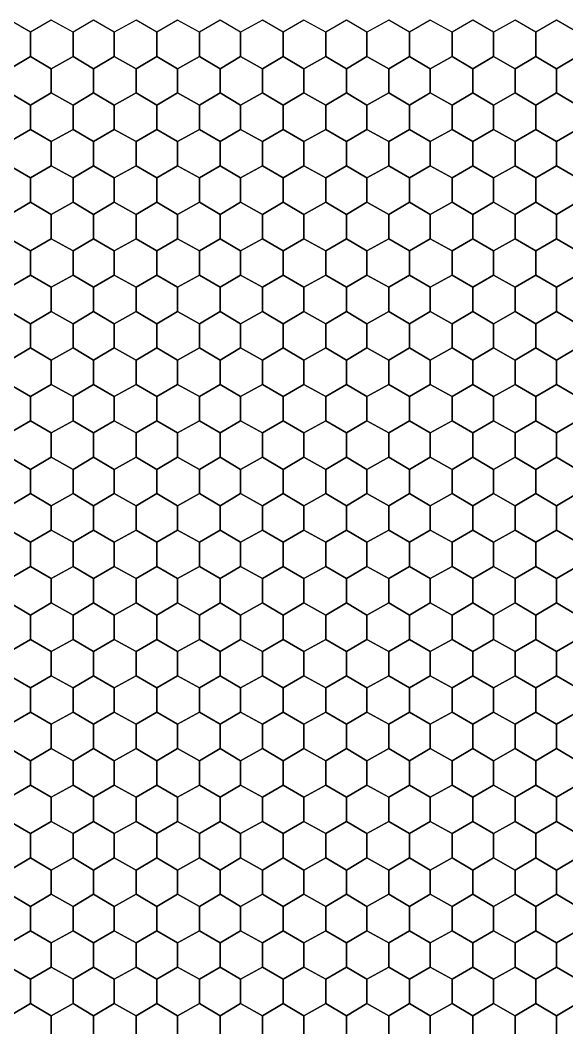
# Model space of a CAD drawing. Header units: metres. Extents: x -17 to 3602, y -20 to 1610.
# Drawn here: x 892 to 1342, y 780 to 1610 of the extents above; entities that cross this region are included whole.
import ezdxf

# ---------------------------------------------------------------- set-up
doc = ezdxf.new("R2010")
doc.units = ezdxf.units.M

msp = doc.modelspace()

# ---------------------------------------------------------------- linework, layer by layer
for points in [[(900, 1580), (900, 1600), (883, 1610), (866, 1600), (866, 1580), (883, 1570)], [(935, 1580), (935, 1600), (917, 1610), (900, 1600), (900, 1580), (917, 1570)], [(969, 1580), (969, 1600), (952, 1610), (935, 1600), (935, 1580), (952, 1570)], [(1004, 1580), (1004, 1600), (987, 1610), (969, 1600), (969, 1580), (987, 1570)], [(1039, 1580), (1039, 1600), (1021, 1610), (1004, 1600), (1004, 1580), (1021, 1570)], [(1073, 1580), (1073, 1600), (1056, 1610), (1039, 1600), (1039, 1580), (1056, 1570)], [(1108, 1580), (1108, 1600), (1091, 1610), (1073, 1600), (1073, 1580), (1091, 1570)], [(1143, 1580), (1143, 1600), (1125, 1610), (1108, 1600), (1108, 1580), (1125, 1570)], [(1177, 1580), (1177, 1600), (1160, 1610), (1143, 1600), (1143, 1580), (1160, 1570)], [(1212, 1580), (1212, 1600), (1195, 1610), (1177, 1600), (1177, 1580), (1195, 1570)], [(1247, 1580), (1247, 1600), (1229, 1610), (1212, 1600), (1212, 1580), (1229, 1570)], [(1281, 1580), (1281, 1600), (1264, 1610), (1247, 1600), (1247, 1580), (1264, 1570)], [(1316, 1580), (1316, 1600), (1299, 1610), (1281, 1600), (1281, 1580), (1299, 1570)], [(1350, 1580), (1350, 1600), (1333, 1610), (1316, 1600), (1316, 1580), (1333, 1570)], [(917, 1550), (917, 1570), (900, 1580), (883, 1570), (883, 1550), (900, 1540)], [(952, 1550), (952, 1570), (935, 1580), (917, 1570), (917, 1550), (935, 1540)], [(987, 1550), (987, 1570), (969, 1580), (952, 1570), (952, 1550), (969, 1540)], [(1021, 1550), (1021, 1570), (1004, 1580), (987, 1570), (987, 1550), (1004, 1540)], [(1056, 1550), (1056, 1570), (1039, 1580), (1021, 1570), (1021, 1550), (1039, 1540)], [(1091, 1550), (1091, 1570), (1073, 1580), (1056, 1570), (1056, 1550), (1073, 1540)], [(1125, 1550), (1125, 1570), (1108, 1580), (1091, 1570), (1091, 1550), (1108, 1540)], [(1160, 1550), (1160, 1570), (1143, 1580), (1125, 1570), (1125, 1550), (1143, 1540)], [(1195, 1550), (1195, 1570), (1177, 1580), (1160, 1570), (1160, 1550), (1177, 1540)], [(1229, 1550), (1229, 1570), (1212, 1580), (1195, 1570), (1195, 1550), (1212, 1540)], [(1264, 1550), (1264, 1570), (1247, 1580), (1229, 1570), (1229, 1550), (1247, 1540)], [(1299, 1550), (1299, 1570), (1281, 1580), (1264, 1570), (1264, 1550), (1281, 1540)], [(1333, 1550), (1333, 1570), (1316, 1580), (1299, 1570), (1299, 1550), (1316, 1540)], [(1368, 1550), (1368, 1570), (1350, 1580), (1333, 1570), (1333, 1550), (1350, 1540)], [(900, 1520), (900, 1540), (883, 1550), (866, 1540), (866, 1520), (883, 1510)], [(935, 1520), (935, 1540), (917, 1550), (900, 1540), (900, 1520), (917, 1510)], [(969, 1520), (969, 1540), (952, 1550), (935, 1540), (935, 1520), (952, 1510)], [(1004, 1520), (1004, 1540), (987, 1550), (969, 1540), (969, 1520), (987, 1510)], [(1039, 1520), (1039, 1540), (1021, 1550), (1004, 1540), (1004, 1520), (1021, 1510)], [(1073, 1520), (1073, 1540), (1056, 1550), (1039, 1540), (1039, 1520), (1056, 1510)], [(1108, 1520), (1108, 1540), (1091, 1550), (1073, 1540), (1073, 1520), (1091, 1510)], [(1143, 1520), (1143, 1540), (1125, 1550), (1108, 1540), (1108, 1520), (1125, 1510)], [(1177, 1520), (1177, 1540), (1160, 1550), (1143, 1540), (1143, 1520), (1160, 1510)], [(1212, 1520), (1212, 1540), (1195, 1550), (1177, 1540), (1177, 1520), (1195, 1510)], [(1247, 1520), (1247, 1540), (1229, 1550), (1212, 1540), (1212, 1520), (1229, 1510)], [(1281, 1520), (1281, 1540), (1264, 1550), (1247, 1540), (1247, 1520), (1264, 1510)], [(1316, 1520), (1316, 1540), (1299, 1550), (1281, 1540), (1281, 1520), (1299, 1510)], [(1350, 1520), (1350, 1540), (1333, 1550), (1316, 1540), (1316, 1520), (1333, 1510)], [(917, 1490), (917, 1510), (900, 1520), (883, 1510), (883, 1490), (900, 1480)], [(952, 1490), (952, 1510), (935, 1520), (917, 1510), (917, 1490), (935, 1480)], [(987, 1490), (987, 1510), (969, 1520), (952, 1510), (952, 1490), (969, 1480)], [(1021, 1490), (1021, 1510), (1004, 1520), (987, 1510), (987, 1490), (1004, 1480)], [(1056, 1490), (1056, 1510), (1039, 1520), (1021, 1510), (1021, 1490), (1039, 1480)], [(1091, 1490), (1091, 1510), (1073, 1520), (1056, 1510), (1056, 1490), (1073, 1480)], [(1125, 1490), (1125, 1510), (1108, 1520), (1091, 1510), (1091, 1490), (1108, 1480)], [(1160, 1490), (1160, 1510), (1143, 1520), (1125, 1510), (1125, 1490), (1143, 1480)], [(1195, 1490), (1195, 1510), (1177, 1520), (1160, 1510), (1160, 1490), (1177, 1480)], [(1229, 1490), (1229, 1510), (1212, 1520), (1195, 1510), (1195, 1490), (1212, 1480)], [(1264, 1490), (1264, 1510), (1247, 1520), (1229, 1510), (1229, 1490), (1247, 1480)], [(1299, 1490), (1299, 1510), (1281, 1520), (1264, 1510), (1264, 1490), (1281, 1480)], [(1333, 1490), (1333, 1510), (1316, 1520), (1299, 1510), (1299, 1490), (1316, 1480)], [(1368, 1490), (1368, 1510), (1350, 1520), (1333, 1510), (1333, 1490), (1350, 1480)], [(900, 1460), (900, 1480), (883, 1490), (866, 1480), (866, 1460), (883, 1450)], [(935, 1460), (935, 1480), (917, 1490), (900, 1480), (900, 1460), (917, 1450)], [(969, 1460), (969, 1480), (952, 1490), (935, 1480), (935, 1460), (952, 1450)], [(1004, 1460), (1004, 1480), (987, 1490), (969, 1480), (969, 1460), (987, 1450)], [(1039, 1460), (1039, 1480), (1021, 1490), (1004, 1480), (1004, 1460), (1021, 1450)], [(1073, 1460), (1073, 1480), (1056, 1490), (1039, 1480), (1039, 1460), (1056, 1450)], [(1108, 1460), (1108, 1480), (1091, 1490), (1073, 1480), (1073, 1460), (1091, 1450)], [(1143, 1460), (1143, 1480), (1125, 1490), (1108, 1480), (1108, 1460), (1125, 1450)], [(1177, 1460), (1177, 1480), (1160, 1490), (1143, 1480), (1143, 1460), (1160, 1450)], [(1212, 1460), (1212, 1480), (1195, 1490), (1177, 1480), (1177, 1460), (1195, 1450)], [(1247, 1460), (1247, 1480), (1229, 1490), (1212, 1480), (1212, 1460), (1229, 1450)], [(1281, 1460), (1281, 1480), (1264, 1490), (1247, 1480), (1247, 1460), (1264, 1450)], [(1316, 1460), (1316, 1480), (1299, 1490), (1281, 1480), (1281, 1460), (1299, 1450)], [(1350, 1460), (1350, 1480), (1333, 1490), (1316, 1480), (1316, 1460), (1333, 1450)], [(917, 1430), (917, 1450), (900, 1460), (883, 1450), (883, 1430), (900, 1420)], [(952, 1430), (952, 1450), (935, 1460), (917, 1450), (917, 1430), (935, 1420)], [(987, 1430), (987, 1450), (969, 1460), (952, 1450), (952, 1430), (969, 1420)], [(1021, 1430), (1021, 1450), (1004, 1460), (987, 1450), (987, 1430), (1004, 1420)], [(1056, 1430), (1056, 1450), (1039, 1460), (1021, 1450), (1021, 1430), (1039, 1420)], [(1091, 1430), (1091, 1450), (1073, 1460), (1056, 1450), (1056, 1430), (1073, 1420)], [(1125, 1430), (1125, 1450), (1108, 1460), (1091, 1450), (1091, 1430), (1108, 1420)], [(1160, 1430), (1160, 1450), (1143, 1460), (1125, 1450), (1125, 1430), (1143, 1420)], [(1195, 1430), (1195, 1450), (1177, 1460), (1160, 1450), (1160, 1430), (1177, 1420)], [(1229, 1430), (1229, 1450), (1212, 1460), (1195, 1450), (1195, 1430), (1212, 1420)], [(1264, 1430), (1264, 1450), (1247, 1460), (1229, 1450), (1229, 1430), (1247, 1420)], [(1299, 1430), (1299, 1450), (1281, 1460), (1264, 1450), (1264, 1430), (1281, 1420)], [(1333, 1430), (1333, 1450), (1316, 1460), (1299, 1450), (1299, 1430), (1316, 1420)], [(1368, 1430), (1368, 1450), (1350, 1460), (1333, 1450), (1333, 1430), (1350, 1420)], [(900, 1400), (900, 1420), (883, 1430), (866, 1420), (866, 1400), (883, 1390)], [(935, 1400), (935, 1420), (917, 1430), (900, 1420), (900, 1400), (917, 1390)], [(969, 1400), (969, 1420), (952, 1430), (935, 1420), (935, 1400), (952, 1390)], [(1004, 1400), (1004, 1420), (987, 1430), (969, 1420), (969, 1400), (987, 1390)], [(1039, 1400), (1039, 1420), (1021, 1430), (1004, 1420), (1004, 1400), (1021, 1390)], [(1073, 1400), (1073, 1420), (1056, 1430), (1039, 1420), (1039, 1400), (1056, 1390)], [(1108, 1400), (1108, 1420), (1091, 1430), (1073, 1420), (1073, 1400), (1091, 1390)], [(1143, 1400), (1143, 1420), (1125, 1430), (1108, 1420), (1108, 1400), (1125, 1390)], [(1177, 1400), (1177, 1420), (1160, 1430), (1143, 1420), (1143, 1400), (1160, 1390)], [(1212, 1400), (1212, 1420), (1195, 1430), (1177, 1420), (1177, 1400), (1195, 1390)], [(1247, 1400), (1247, 1420), (1229, 1430), (1212, 1420), (1212, 1400), (1229, 1390)], [(1281, 1400), (1281, 1420), (1264, 1430), (1247, 1420), (1247, 1400), (1264, 1390)], [(1316, 1400), (1316, 1420), (1299, 1430), (1281, 1420), (1281, 1400), (1299, 1390)], [(1350, 1400), (1350, 1420), (1333, 1430), (1316, 1420), (1316, 1400), (1333, 1390)], [(917, 1370), (917, 1390), (900, 1400), (883, 1390), (883, 1370), (900, 1360)], [(952, 1370), (952, 1390), (935, 1400), (917, 1390), (917, 1370), (935, 1360)], [(987, 1370), (987, 1390), (969, 1400), (952, 1390), (952, 1370), (969, 1360)], [(1021, 1370), (1021, 1390), (1004, 1400), (987, 1390), (987, 1370), (1004, 1360)], [(1056, 1370), (1056, 1390), (1039, 1400), (1021, 1390), (1021, 1370), (1039, 1360)], [(1091, 1370), (1091, 1390), (1073, 1400), (1056, 1390), (1056, 1370), (1073, 1360)], [(1125, 1370), (1125, 1390), (1108, 1400), (1091, 1390), (1091, 1370), (1108, 1360)], [(1160, 1370), (1160, 1390), (1143, 1400), (1125, 1390), (1125, 1370), (1143, 1360)], [(1195, 1370), (1195, 1390), (1177, 1400), (1160, 1390), (1160, 1370), (1177, 1360)], [(1229, 1370), (1229, 1390), (1212, 1400), (1195, 1390), (1195, 1370), (1212, 1360)], [(1264, 1370), (1264, 1390), (1247, 1400), (1229, 1390), (1229, 1370), (1247, 1360)], [(1299, 1370), (1299, 1390), (1281, 1400), (1264, 1390), (1264, 1370), (1281, 1360)], [(1333, 1370), (1333, 1390), (1316, 1400), (1299, 1390), (1299, 1370), (1316, 1360)], [(1368, 1370), (1368, 1390), (1350, 1400), (1333, 1390), (1333, 1370), (1350, 1360)], [(900, 1340), (900, 1360), (883, 1370), (866, 1360), (866, 1340), (883, 1330)], [(935, 1340), (935, 1360), (917, 1370), (900, 1360), (900, 1340), (917, 1330)], [(969, 1340), (969, 1360), (952, 1370), (935, 1360), (935, 1340), (952, 1330)], [(1004, 1340), (1004, 1360), (987, 1370), (969, 1360), (969, 1340), (987, 1330)], [(1039, 1340), (1039, 1360), (1021, 1370), (1004, 1360), (1004, 1340), (1021, 1330)], [(1073, 1340), (1073, 1360), (1056, 1370), (1039, 1360), (1039, 1340), (1056, 1330)], [(1108, 1340), (1108, 1360), (1091, 1370), (1073, 1360), (1073, 1340), (1091, 1330)], [(1143, 1340), (1143, 1360), (1125, 1370), (1108, 1360), (1108, 1340), (1125, 1330)], [(1177, 1340), (1177, 1360), (1160, 1370), (1143, 1360), (1143, 1340), (1160, 1330)], [(1212, 1340), (1212, 1360), (1195, 1370), (1177, 1360), (1177, 1340), (1195, 1330)], [(1247, 1340), (1247, 1360), (1229, 1370), (1212, 1360), (1212, 1340), (1229, 1330)], [(1281, 1340), (1281, 1360), (1264, 1370), (1247, 1360), (1247, 1340), (1264, 1330)], [(1316, 1340), (1316, 1360), (1299, 1370), (1281, 1360), (1281, 1340), (1299, 1330)], [(1350, 1340), (1350, 1360), (1333, 1370), (1316, 1360), (1316, 1340), (1333, 1330)], [(917, 1310), (917, 1330), (900, 1340), (883, 1330), (883, 1310), (900, 1300)], [(952, 1310), (952, 1330), (935, 1340), (917, 1330), (917, 1310), (935, 1300)], [(987, 1310), (987, 1330), (969, 1340), (952, 1330), (952, 1310), (969, 1300)], [(1021, 1310), (1021, 1330), (1004, 1340), (987, 1330), (987, 1310), (1004, 1300)], [(1056, 1310), (1056, 1330), (1039, 1340), (1021, 1330), (1021, 1310), (1039, 1300)], [(1091, 1310), (1091, 1330), (1073, 1340), (1056, 1330), (1056, 1310), (1073, 1300)], [(1125, 1310), (1125, 1330), (1108, 1340), (1091, 1330), (1091, 1310), (1108, 1300)], [(1160, 1310), (1160, 1330), (1143, 1340), (1125, 1330), (1125, 1310), (1143, 1300)], [(1195, 1310), (1195, 1330), (1177, 1340), (1160, 1330), (1160, 1310), (1177, 1300)], [(1229, 1310), (1229, 1330), (1212, 1340), (1195, 1330), (1195, 1310), (1212, 1300)], [(1264, 1310), (1264, 1330), (1247, 1340), (1229, 1330), (1229, 1310), (1247, 1300)], [(1299, 1310), (1299, 1330), (1281, 1340), (1264, 1330), (1264, 1310), (1281, 1300)], [(1333, 1310), (1333, 1330), (1316, 1340), (1299, 1330), (1299, 1310), (1316, 1300)], [(1368, 1310), (1368, 1330), (1350, 1340), (1333, 1330), (1333, 1310), (1350, 1300)], [(900, 1280), (900, 1300), (883, 1310), (866, 1300), (866, 1280), (883, 1270)], [(935, 1280), (935, 1300), (917, 1310), (900, 1300), (900, 1280), (917, 1270)], [(969, 1280), (969, 1300), (952, 1310), (935, 1300), (935, 1280), (952, 1270)], [(1004, 1280), (1004, 1300), (987, 1310), (969, 1300), (969, 1280), (987, 1270)], [(1039, 1280), (1039, 1300), (1021, 1310), (1004, 1300), (1004, 1280), (1021, 1270)], [(1073, 1280), (1073, 1300), (1056, 1310), (1039, 1300), (1039, 1280), (1056, 1270)], [(1108, 1280), (1108, 1300), (1091, 1310), (1073, 1300), (1073, 1280), (1091, 1270)], [(1143, 1280), (1143, 1300), (1125, 1310), (1108, 1300), (1108, 1280), (1125, 1270)], [(1177, 1280), (1177, 1300), (1160, 1310), (1143, 1300), (1143, 1280), (1160, 1270)], [(1212, 1280), (1212, 1300), (1195, 1310), (1177, 1300), (1177, 1280), (1195, 1270)], [(1247, 1280), (1247, 1300), (1229, 1310), (1212, 1300), (1212, 1280), (1229, 1270)], [(1281, 1280), (1281, 1300), (1264, 1310), (1247, 1300), (1247, 1280), (1264, 1270)], [(1316, 1280), (1316, 1300), (1299, 1310), (1281, 1300), (1281, 1280), (1299, 1270)], [(1350, 1280), (1350, 1300), (1333, 1310), (1316, 1300), (1316, 1280), (1333, 1270)], [(917, 1250), (917, 1270), (900, 1280), (883, 1270), (883, 1250), (900, 1240)], [(952, 1250), (952, 1270), (935, 1280), (917, 1270), (917, 1250), (935, 1240)], [(987, 1250), (987, 1270), (969, 1280), (952, 1270), (952, 1250), (969, 1240)], [(1021, 1250), (1021, 1270), (1004, 1280), (987, 1270), (987, 1250), (1004, 1240)], [(1056, 1250), (1056, 1270), (1039, 1280), (1021, 1270), (1021, 1250), (1039, 1240)], [(1091, 1250), (1091, 1270), (1073, 1280), (1056, 1270), (1056, 1250), (1073, 1240)], [(1125, 1250), (1125, 1270), (1108, 1280), (1091, 1270), (1091, 1250), (1108, 1240)], [(1160, 1250), (1160, 1270), (1143, 1280), (1125, 1270), (1125, 1250), (1143, 1240)], [(1195, 1250), (1195, 1270), (1177, 1280), (1160, 1270), (1160, 1250), (1177, 1240)], [(1229, 1250), (1229, 1270), (1212, 1280), (1195, 1270), (1195, 1250), (1212, 1240)], [(1264, 1250), (1264, 1270), (1247, 1280), (1229, 1270), (1229, 1250), (1247, 1240)], [(1299, 1250), (1299, 1270), (1281, 1280), (1264, 1270), (1264, 1250), (1281, 1240)], [(1333, 1250), (1333, 1270), (1316, 1280), (1299, 1270), (1299, 1250), (1316, 1240)], [(1368, 1250), (1368, 1270), (1350, 1280), (1333, 1270), (1333, 1250), (1350, 1240)], [(900, 1220), (900, 1240), (883, 1250), (866, 1240), (866, 1220), (883, 1210)], [(935, 1220), (935, 1240), (917, 1250), (900, 1240), (900, 1220), (917, 1210)], [(969, 1220), (969, 1240), (952, 1250), (935, 1240), (935, 1220), (952, 1210)], [(1004, 1220), (1004, 1240), (987, 1250), (969, 1240), (969, 1220), (987, 1210)], [(1039, 1220), (1039, 1240), (1021, 1250), (1004, 1240), (1004, 1220), (1021, 1210)], [(1073, 1220), (1073, 1240), (1056, 1250), (1039, 1240), (1039, 1220), (1056, 1210)], [(1108, 1220), (1108, 1240), (1091, 1250), (1073, 1240), (1073, 1220), (1091, 1210)], [(1143, 1220), (1143, 1240), (1125, 1250), (1108, 1240), (1108, 1220), (1125, 1210)], [(1177, 1220), (1177, 1240), (1160, 1250), (1143, 1240), (1143, 1220), (1160, 1210)], [(1212, 1220), (1212, 1240), (1195, 1250), (1177, 1240), (1177, 1220), (1195, 1210)], [(1247, 1220), (1247, 1240), (1229, 1250), (1212, 1240), (1212, 1220), (1229, 1210)], [(1281, 1220), (1281, 1240), (1264, 1250), (1247, 1240), (1247, 1220), (1264, 1210)], [(1316, 1220), (1316, 1240), (1299, 1250), (1281, 1240), (1281, 1220), (1299, 1210)], [(1350, 1220), (1350, 1240), (1333, 1250), (1316, 1240), (1316, 1220), (1333, 1210)], [(917, 1190), (917, 1210), (900, 1220), (883, 1210), (883, 1190), (900, 1180)], [(952, 1190), (952, 1210), (935, 1220), (917, 1210), (917, 1190), (935, 1180)], [(987, 1190), (987, 1210), (969, 1220), (952, 1210), (952, 1190), (969, 1180)], [(1021, 1190), (1021, 1210), (1004, 1220), (987, 1210), (987, 1190), (1004, 1180)], [(1056, 1190), (1056, 1210), (1039, 1220), (1021, 1210), (1021, 1190), (1039, 1180)], [(1091, 1190), (1091, 1210), (1073, 1220), (1056, 1210), (1056, 1190), (1073, 1180)], [(1125, 1190), (1125, 1210), (1108, 1220), (1091, 1210), (1091, 1190), (1108, 1180)], [(1160, 1190), (1160, 1210), (1143, 1220), (1125, 1210), (1125, 1190), (1143, 1180)], [(1195, 1190), (1195, 1210), (1177, 1220), (1160, 1210), (1160, 1190), (1177, 1180)], [(1229, 1190), (1229, 1210), (1212, 1220), (1195, 1210), (1195, 1190), (1212, 1180)], [(1264, 1190), (1264, 1210), (1247, 1220), (1229, 1210), (1229, 1190), (1247, 1180)], [(1299, 1190), (1299, 1210), (1281, 1220), (1264, 1210), (1264, 1190), (1281, 1180)], [(1333, 1190), (1333, 1210), (1316, 1220), (1299, 1210), (1299, 1190), (1316, 1180)], [(1368, 1190), (1368, 1210), (1350, 1220), (1333, 1210), (1333, 1190), (1350, 1180)], [(900, 1160), (900, 1180), (883, 1190), (866, 1180), (866, 1160), (883, 1150)], [(935, 1160), (935, 1180), (917, 1190), (900, 1180), (900, 1160), (917, 1150)], [(969, 1160), (969, 1180), (952, 1190), (935, 1180), (935, 1160), (952, 1150)], [(1004, 1160), (1004, 1180), (987, 1190), (969, 1180), (969, 1160), (987, 1150)], [(1039, 1160), (1039, 1180), (1021, 1190), (1004, 1180), (1004, 1160), (1021, 1150)], [(1073, 1160), (1073, 1180), (1056, 1190), (1039, 1180), (1039, 1160), (1056, 1150)], [(1108, 1160), (1108, 1180), (1091, 1190), (1073, 1180), (1073, 1160), (1091, 1150)], [(1143, 1160), (1143, 1180), (1125, 1190), (1108, 1180), (1108, 1160), (1125, 1150)], [(1177, 1160), (1177, 1180), (1160, 1190), (1143, 1180), (1143, 1160), (1160, 1150)], [(1212, 1160), (1212, 1180), (1195, 1190), (1177, 1180), (1177, 1160), (1195, 1150)], [(1247, 1160), (1247, 1180), (1229, 1190), (1212, 1180), (1212, 1160), (1229, 1150)], [(1281, 1160), (1281, 1180), (1264, 1190), (1247, 1180), (1247, 1160), (1264, 1150)], [(1316, 1160), (1316, 1180), (1299, 1190), (1281, 1180), (1281, 1160), (1299, 1150)], [(1350, 1160), (1350, 1180), (1333, 1190), (1316, 1180), (1316, 1160), (1333, 1150)], [(917, 1130), (917, 1150), (900, 1160), (883, 1150), (883, 1130), (900, 1120)], [(952, 1130), (952, 1150), (935, 1160), (917, 1150), (917, 1130), (935, 1120)], [(987, 1130), (987, 1150), (969, 1160), (952, 1150), (952, 1130), (969, 1120)], [(1021, 1130), (1021, 1150), (1004, 1160), (987, 1150), (987, 1130), (1004, 1120)], [(1056, 1130), (1056, 1150), (1039, 1160), (1021, 1150), (1021, 1130), (1039, 1120)], [(1091, 1130), (1091, 1150), (1073, 1160), (1056, 1150), (1056, 1130), (1073, 1120)], [(1125, 1130), (1125, 1150), (1108, 1160), (1091, 1150), (1091, 1130), (1108, 1120)], [(1160, 1130), (1160, 1150), (1143, 1160), (1125, 1150), (1125, 1130), (1143, 1120)], [(1195, 1130), (1195, 1150), (1177, 1160), (1160, 1150), (1160, 1130), (1177, 1120)], [(1229, 1130), (1229, 1150), (1212, 1160), (1195, 1150), (1195, 1130), (1212, 1120)], [(1264, 1130), (1264, 1150), (1247, 1160), (1229, 1150), (1229, 1130), (1247, 1120)], [(1299, 1130), (1299, 1150), (1281, 1160), (1264, 1150), (1264, 1130), (1281, 1120)], [(1333, 1130), (1333, 1150), (1316, 1160), (1299, 1150), (1299, 1130), (1316, 1120)], [(1368, 1130), (1368, 1150), (1350, 1160), (1333, 1150), (1333, 1130), (1350, 1120)], [(900, 1100), (900, 1120), (883, 1130), (866, 1120), (866, 1100), (883, 1090)], [(935, 1100), (935, 1120), (917, 1130), (900, 1120), (900, 1100), (917, 1090)], [(969, 1100), (969, 1120), (952, 1130), (935, 1120), (935, 1100), (952, 1090)], [(1004, 1100), (1004, 1120), (987, 1130), (969, 1120), (969, 1100), (987, 1090)], [(1039, 1100), (1039, 1120), (1021, 1130), (1004, 1120), (1004, 1100), (1021, 1090)], [(1073, 1100), (1073, 1120), (1056, 1130), (1039, 1120), (1039, 1100), (1056, 1090)], [(1108, 1100), (1108, 1120), (1091, 1130), (1073, 1120), (1073, 1100), (1091, 1090)], [(1143, 1100), (1143, 1120), (1125, 1130), (1108, 1120), (1108, 1100), (1125, 1090)], [(1177, 1100), (1177, 1120), (1160, 1130), (1143, 1120), (1143, 1100), (1160, 1090)], [(1212, 1100), (1212, 1120), (1195, 1130), (1177, 1120), (1177, 1100), (1195, 1090)], [(1247, 1100), (1247, 1120), (1229, 1130), (1212, 1120), (1212, 1100), (1229, 1090)], [(1281, 1100), (1281, 1120), (1264, 1130), (1247, 1120), (1247, 1100), (1264, 1090)], [(1316, 1100), (1316, 1120), (1299, 1130), (1281, 1120), (1281, 1100), (1299, 1090)], [(1350, 1100), (1350, 1120), (1333, 1130), (1316, 1120), (1316, 1100), (1333, 1090)], [(917, 1070), (917, 1090), (900, 1100), (883, 1090), (883, 1070), (900, 1060)], [(952, 1070), (952, 1090), (935, 1100), (917, 1090), (917, 1070), (935, 1060)], [(987, 1070), (987, 1090), (969, 1100), (952, 1090), (952, 1070), (969, 1060)], [(1021, 1070), (1021, 1090), (1004, 1100), (987, 1090), (987, 1070), (1004, 1060)], [(1056, 1070), (1056, 1090), (1039, 1100), (1021, 1090), (1021, 1070), (1039, 1060)], [(1091, 1070), (1091, 1090), (1073, 1100), (1056, 1090), (1056, 1070), (1073, 1060)], [(1125, 1070), (1125, 1090), (1108, 1100), (1091, 1090), (1091, 1070), (1108, 1060)], [(1160, 1070), (1160, 1090), (1143, 1100), (1125, 1090), (1125, 1070), (1143, 1060)], [(1195, 1070), (1195, 1090), (1177, 1100), (1160, 1090), (1160, 1070), (1177, 1060)], [(1229, 1070), (1229, 1090), (1212, 1100), (1195, 1090), (1195, 1070), (1212, 1060)], [(1264, 1070), (1264, 1090), (1247, 1100), (1229, 1090), (1229, 1070), (1247, 1060)], [(1299, 1070), (1299, 1090), (1281, 1100), (1264, 1090), (1264, 1070), (1281, 1060)], [(1333, 1070), (1333, 1090), (1316, 1100), (1299, 1090), (1299, 1070), (1316, 1060)], [(1368, 1070), (1368, 1090), (1350, 1100), (1333, 1090), (1333, 1070), (1350, 1060)], [(900, 1040), (900, 1060), (883, 1070), (866, 1060), (866, 1040), (883, 1030)], [(935, 1040), (935, 1060), (917, 1070), (900, 1060), (900, 1040), (917, 1030)], [(969, 1040), (969, 1060), (952, 1070), (935, 1060), (935, 1040), (952, 1030)], [(1004, 1040), (1004, 1060), (987, 1070), (969, 1060), (969, 1040), (987, 1030)], [(1039, 1040), (1039, 1060), (1021, 1070), (1004, 1060), (1004, 1040), (1021, 1030)], [(1073, 1040), (1073, 1060), (1056, 1070), (1039, 1060), (1039, 1040), (1056, 1030)], [(1108, 1040), (1108, 1060), (1091, 1070), (1073, 1060), (1073, 1040), (1091, 1030)], [(1143, 1040), (1143, 1060), (1125, 1070), (1108, 1060), (1108, 1040), (1125, 1030)], [(1177, 1040), (1177, 1060), (1160, 1070), (1143, 1060), (1143, 1040), (1160, 1030)], [(1212, 1040), (1212, 1060), (1195, 1070), (1177, 1060), (1177, 1040), (1195, 1030)], [(1247, 1040), (1247, 1060), (1229, 1070), (1212, 1060), (1212, 1040), (1229, 1030)], [(1281, 1040), (1281, 1060), (1264, 1070), (1247, 1060), (1247, 1040), (1264, 1030)], [(1316, 1040), (1316, 1060), (1299, 1070), (1281, 1060), (1281, 1040), (1299, 1030)], [(1350, 1040), (1350, 1060), (1333, 1070), (1316, 1060), (1316, 1040), (1333, 1030)], [(917, 1010), (917, 1030), (900, 1040), (883, 1030), (883, 1010), (900, 1000)], [(952, 1010), (952, 1030), (935, 1040), (917, 1030), (917, 1010), (935, 1000)], [(987, 1010), (987, 1030), (969, 1040), (952, 1030), (952, 1010), (969, 1000)], [(1021, 1010), (1021, 1030), (1004, 1040), (987, 1030), (987, 1010), (1004, 1000)], [(1056, 1010), (1056, 1030), (1039, 1040), (1021, 1030), (1021, 1010), (1039, 1000)], [(1091, 1010), (1091, 1030), (1073, 1040), (1056, 1030), (1056, 1010), (1073, 1000)], [(1125, 1010), (1125, 1030), (1108, 1040), (1091, 1030), (1091, 1010), (1108, 1000)], [(1160, 1010), (1160, 1030), (1143, 1040), (1125, 1030), (1125, 1010), (1143, 1000)], [(1195, 1010), (1195, 1030), (1177, 1040), (1160, 1030), (1160, 1010), (1177, 1000)], [(1229, 1010), (1229, 1030), (1212, 1040), (1195, 1030), (1195, 1010), (1212, 1000)], [(1264, 1010), (1264, 1030), (1247, 1040), (1229, 1030), (1229, 1010), (1247, 1000)], [(1299, 1010), (1299, 1030), (1281, 1040), (1264, 1030), (1264, 1010), (1281, 1000)], [(1333, 1010), (1333, 1030), (1316, 1040), (1299, 1030), (1299, 1010), (1316, 1000)], [(1368, 1010), (1368, 1030), (1350, 1040), (1333, 1030), (1333, 1010), (1350, 1000)], [(900, 980), (900, 1000), (883, 1010), (866, 1000), (866, 980), (883, 970)], [(935, 980), (935, 1000), (917, 1010), (900, 1000), (900, 980), (917, 970)], [(969, 980), (969, 1000), (952, 1010), (935, 1000), (935, 980), (952, 970)], [(1004, 980), (1004, 1000), (987, 1010), (969, 1000), (969, 980), (987, 970)], [(1039, 980), (1039, 1000), (1021, 1010), (1004, 1000), (1004, 980), (1021, 970)], [(1073, 980), (1073, 1000), (1056, 1010), (1039, 1000), (1039, 980), (1056, 970)], [(1108, 980), (1108, 1000), (1091, 1010), (1073, 1000), (1073, 980), (1091, 970)], [(1143, 980), (1143, 1000), (1125, 1010), (1108, 1000), (1108, 980), (1125, 970)], [(1177, 980), (1177, 1000), (1160, 1010), (1143, 1000), (1143, 980), (1160, 970)], [(1212, 980), (1212, 1000), (1195, 1010), (1177, 1000), (1177, 980), (1195, 970)], [(1247, 980), (1247, 1000), (1229, 1010), (1212, 1000), (1212, 980), (1229, 970)], [(1281, 980), (1281, 1000), (1264, 1010), (1247, 1000), (1247, 980), (1264, 970)], [(1316, 980), (1316, 1000), (1299, 1010), (1281, 1000), (1281, 980), (1299, 970)], [(1350, 980), (1350, 1000), (1333, 1010), (1316, 1000), (1316, 980), (1333, 970)], [(917, 950), (917, 970), (900, 980), (883, 970), (883, 950), (900, 940)], [(952, 950), (952, 970), (935, 980), (917, 970), (917, 950), (935, 940)], [(987, 950), (987, 970), (969, 980), (952, 970), (952, 950), (969, 940)], [(1021, 950), (1021, 970), (1004, 980), (987, 970), (987, 950), (1004, 940)], [(1056, 950), (1056, 970), (1039, 980), (1021, 970), (1021, 950), (1039, 940)], [(1091, 950), (1091, 970), (1073, 980), (1056, 970), (1056, 950), (1073, 940)], [(1125, 950), (1125, 970), (1108, 980), (1091, 970), (1091, 950), (1108, 940)], [(1160, 950), (1160, 970), (1143, 980), (1125, 970), (1125, 950), (1143, 940)], [(1195, 950), (1195, 970), (1177, 980), (1160, 970), (1160, 950), (1177, 940)], [(1229, 950), (1229, 970), (1212, 980), (1195, 970), (1195, 950), (1212, 940)], [(1264, 950), (1264, 970), (1247, 980), (1229, 970), (1229, 950), (1247, 940)], [(1299, 950), (1299, 970), (1281, 980), (1264, 970), (1264, 950), (1281, 940)], [(1333, 950), (1333, 970), (1316, 980), (1299, 970), (1299, 950), (1316, 940)], [(1368, 950), (1368, 970), (1350, 980), (1333, 970), (1333, 950), (1350, 940)], [(900, 920), (900, 940), (883, 950), (866, 940), (866, 920), (883, 910)], [(935, 920), (935, 940), (917, 950), (900, 940), (900, 920), (917, 910)], [(969, 920), (969, 940), (952, 950), (935, 940), (935, 920), (952, 910)], [(1004, 920), (1004, 940), (987, 950), (969, 940), (969, 920), (987, 910)], [(1039, 920), (1039, 940), (1021, 950), (1004, 940), (1004, 920), (1021, 910)], [(1073, 920), (1073, 940), (1056, 950), (1039, 940), (1039, 920), (1056, 910)], [(1108, 920), (1108, 940), (1091, 950), (1073, 940), (1073, 920), (1091, 910)], [(1143, 920), (1143, 940), (1125, 950), (1108, 940), (1108, 920), (1125, 910)], [(1177, 920), (1177, 940), (1160, 950), (1143, 940), (1143, 920), (1160, 910)], [(1212, 920), (1212, 940), (1195, 950), (1177, 940), (1177, 920), (1195, 910)], [(1247, 920), (1247, 940), (1229, 950), (1212, 940), (1212, 920), (1229, 910)], [(1281, 920), (1281, 940), (1264, 950), (1247, 940), (1247, 920), (1264, 910)], [(1316, 920), (1316, 940), (1299, 950), (1281, 940), (1281, 920), (1299, 910)], [(1350, 920), (1350, 940), (1333, 950), (1316, 940), (1316, 920), (1333, 910)], [(917, 890), (917, 910), (900, 920), (883, 910), (883, 890), (900, 880)], [(952, 890), (952, 910), (935, 920), (917, 910), (917, 890), (935, 880)], [(987, 890), (987, 910), (969, 920), (952, 910), (952, 890), (969, 880)], [(1021, 890), (1021, 910), (1004, 920), (987, 910), (987, 890), (1004, 880)], [(1056, 890), (1056, 910), (1039, 920), (1021, 910), (1021, 890), (1039, 880)], [(1091, 890), (1091, 910), (1073, 920), (1056, 910), (1056, 890), (1073, 880)], [(1125, 890), (1125, 910), (1108, 920), (1091, 910), (1091, 890), (1108, 880)], [(1160, 890), (1160, 910), (1143, 920), (1125, 910), (1125, 890), (1143, 880)], [(1195, 890), (1195, 910), (1177, 920), (1160, 910), (1160, 890), (1177, 880)], [(1229, 890), (1229, 910), (1212, 920), (1195, 910), (1195, 890), (1212, 880)], [(1264, 890), (1264, 910), (1247, 920), (1229, 910), (1229, 890), (1247, 880)], [(1299, 890), (1299, 910), (1281, 920), (1264, 910), (1264, 890), (1281, 880)], [(1333, 890), (1333, 910), (1316, 920), (1299, 910), (1299, 890), (1316, 880)], [(1368, 890), (1368, 910), (1350, 920), (1333, 910), (1333, 890), (1350, 880)], [(900, 860), (900, 880), (883, 890), (866, 880), (866, 860), (883, 850)], [(935, 860), (935, 880), (917, 890), (900, 880), (900, 860), (917, 850)], [(969, 860), (969, 880), (952, 890), (935, 880), (935, 860), (952, 850)], [(1004, 860), (1004, 880), (987, 890), (969, 880), (969, 860), (987, 850)], [(1039, 860), (1039, 880), (1021, 890), (1004, 880), (1004, 860), (1021, 850)], [(1073, 860), (1073, 880), (1056, 890), (1039, 880), (1039, 860), (1056, 850)], [(1108, 860), (1108, 880), (1091, 890), (1073, 880), (1073, 860), (1091, 850)], [(1143, 860), (1143, 880), (1125, 890), (1108, 880), (1108, 860), (1125, 850)], [(1177, 860), (1177, 880), (1160, 890), (1143, 880), (1143, 860), (1160, 850)], [(1212, 860), (1212, 880), (1195, 890), (1177, 880), (1177, 860), (1195, 850)], [(1247, 860), (1247, 880), (1229, 890), (1212, 880), (1212, 860), (1229, 850)], [(1281, 860), (1281, 880), (1264, 890), (1247, 880), (1247, 860), (1264, 850)], [(1316, 860), (1316, 880), (1299, 890), (1281, 880), (1281, 860), (1299, 850)], [(1350, 860), (1350, 880), (1333, 890), (1316, 880), (1316, 860), (1333, 850)], [(917, 830), (917, 850), (900, 860), (883, 850), (883, 830), (900, 820)], [(952, 830), (952, 850), (935, 860), (917, 850), (917, 830), (935, 820)], [(987, 830), (987, 850), (969, 860), (952, 850), (952, 830), (969, 820)], [(1021, 830), (1021, 850), (1004, 860), (987, 850), (987, 830), (1004, 820)], [(1056, 830), (1056, 850), (1039, 860), (1021, 850), (1021, 830), (1039, 820)], [(1091, 830), (1091, 850), (1073, 860), (1056, 850), (1056, 830), (1073, 820)], [(1125, 830), (1125, 850), (1108, 860), (1091, 850), (1091, 830), (1108, 820)], [(1160, 830), (1160, 850), (1143, 860), (1125, 850), (1125, 830), (1143, 820)], [(1195, 830), (1195, 850), (1177, 860), (1160, 850), (1160, 830), (1177, 820)], [(1229, 830), (1229, 850), (1212, 860), (1195, 850), (1195, 830), (1212, 820)], [(1264, 830), (1264, 850), (1247, 860), (1229, 850), (1229, 830), (1247, 820)], [(1299, 830), (1299, 850), (1281, 860), (1264, 850), (1264, 830), (1281, 820)], [(1333, 830), (1333, 850), (1316, 860), (1299, 850), (1299, 830), (1316, 820)], [(1368, 830), (1368, 850), (1350, 860), (1333, 850), (1333, 830), (1350, 820)], [(900, 800), (900, 820), (883, 830), (866, 820), (866, 800), (883, 790)], [(935, 800), (935, 820), (917, 830), (900, 820), (900, 800), (917, 790)], [(969, 800), (969, 820), (952, 830), (935, 820), (935, 800), (952, 790)], [(1004, 800), (1004, 820), (987, 830), (969, 820), (969, 800), (987, 790)], [(1039, 800), (1039, 820), (1021, 830), (1004, 820), (1004, 800), (1021, 790)], [(1073, 800), (1073, 820), (1056, 830), (1039, 820), (1039, 800), (1056, 790)], [(1108, 800), (1108, 820), (1091, 830), (1073, 820), (1073, 800), (1091, 790)], [(1143, 800), (1143, 820), (1125, 830), (1108, 820), (1108, 800), (1125, 790)], [(1177, 800), (1177, 820), (1160, 830), (1143, 820), (1143, 800), (1160, 790)], [(1212, 800), (1212, 820), (1195, 830), (1177, 820), (1177, 800), (1195, 790)], [(1247, 800), (1247, 820), (1229, 830), (1212, 820), (1212, 800), (1229, 790)], [(1281, 800), (1281, 820), (1264, 830), (1247, 820), (1247, 800), (1264, 790)], [(1316, 800), (1316, 820), (1299, 830), (1281, 820), (1281, 800), (1299, 790)], [(1350, 800), (1350, 820), (1333, 830), (1316, 820), (1316, 800), (1333, 790)], [(917, 770), (917, 790), (900, 800), (883, 790), (883, 770), (900, 760)], [(952, 770), (952, 790), (935, 800), (917, 790), (917, 770), (935, 760)], [(987, 770), (987, 790), (969, 800), (952, 790), (952, 770), (969, 760)], [(1021, 770), (1021, 790), (1004, 800), (987, 790), (987, 770), (1004, 760)], [(1056, 770), (1056, 790), (1039, 800), (1021, 790), (1021, 770), (1039, 760)], [(1091, 770), (1091, 790), (1073, 800), (1056, 790), (1056, 770), (1073, 760)], [(1125, 770), (1125, 790), (1108, 800), (1091, 790), (1091, 770), (1108, 760)], [(1160, 770), (1160, 790), (1143, 800), (1125, 790), (1125, 770), (1143, 760)], [(1195, 770), (1195, 790), (1177, 800), (1160, 790), (1160, 770), (1177, 760)], [(1229, 770), (1229, 790), (1212, 800), (1195, 790), (1195, 770), (1212, 760)], [(1264, 770), (1264, 790), (1247, 800), (1229, 790), (1229, 770), (1247, 760)], [(1299, 770), (1299, 790), (1281, 800), (1264, 790), (1264, 770), (1281, 760)], [(1333, 770), (1333, 790), (1316, 800), (1299, 790), (1299, 770), (1316, 760)], [(1368, 770), (1368, 790), (1350, 800), (1333, 790), (1333, 770), (1350, 760)]]:
    msp.add_lwpolyline(points, close=True)

doc.saveas('drawing.dxf')
